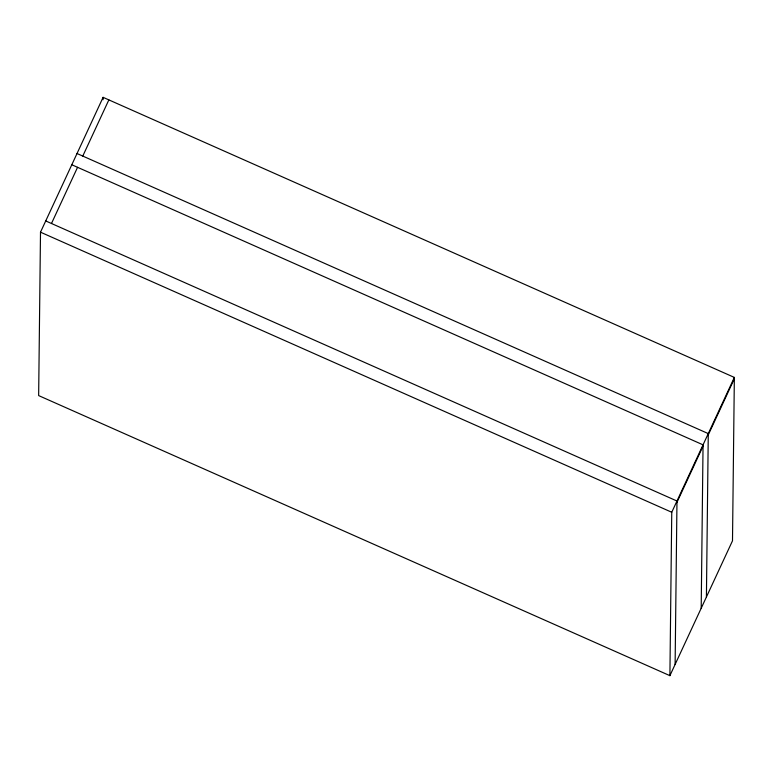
<?xml version="1.0" encoding="UTF-8"?>
<svg xmlns="http://www.w3.org/2000/svg" width="773" height="773" viewBox="0 0 773 773"><rect width="100%" height="100%" fill="white"/><g stroke="black" fill="none" stroke-linecap="round" stroke-linejoin="round"><path stroke-width="1.16" d="M40.505 232.18L38.65 395.583L669.901 675.66L732.495 540.82L734.35 377.417L103.099 97.34L40.505 232.18L671.756 512.257L669.901 675.66M103.07 99.736L103.099 97.34M675.119 664.422L676.974 501.02L45.723 220.943M701.198 608.245L703.053 444.842L71.802 164.755M706.416 596.998L708.271 433.605L77.02 153.518M51.482 223.494L77.561 167.316M82.779 156.069L108.858 99.891M671.756 512.257L734.35 377.417M676.955 502.363L703.034 446.176M708.252 434.938L734.331 378.76"/></g></svg>
